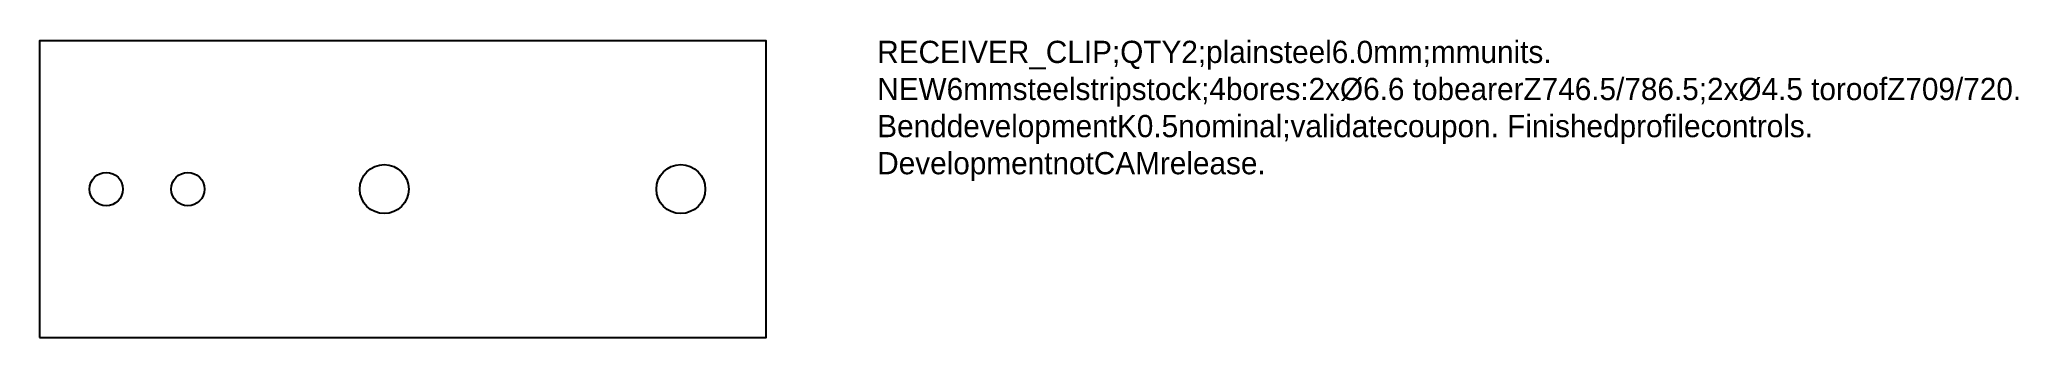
# Model space of a CAD drawing. Header units: millimetres. Extents: x 0 to 267, y 0 to 40.
import ezdxf

# ---------------------------------------------------------------- set-up
doc = ezdxf.new("R2010")
doc.units = ezdxf.units.MM
for name, color, linetype in [('CUT_HOLES', 7, 'Continuous'), ('CUT_OUTER', 7, 'Continuous'), ('SHOP_NOTES', 7, 'Continuous')]:
    doc.layers.add(name, color=color, linetype=linetype)

msp = doc.modelspace()

# ---------------------------------------------------------------- linework, layer by layer
at = {"layer": 'CUT_HOLES'}
for centre, radius in [((9, 20), 2.25), ((20, 20), 2.25), ((46.5, 20), 3.3), ((86.5, 20), 3.3)]:
    msp.add_circle(centre, radius, dxfattribs=at)
at = {"layer": 'CUT_OUTER'}
msp.add_lwpolyline([(0, 0), (98, 0), (98, 40), (0, 40)], close=True, dxfattribs=at)

# ---------------------------------------------------------------- texts
at = {"layer": 'SHOP_NOTES', "insert": (113, 40), "char_height": 3, "width": 160, "attachment_point": 1}
msp.add_mtext('RECEIVER_CLIP;QTY2;plainsteel6.0mm;mmunits. NEW6mmsteelstripstock;4bores:2xØ6.6 tobearerZ746.5/786.5;2xØ4.5 toroofZ709/720. BenddevelopmentK0.5nominal;validatecoupon. Finishedprofilecontrols. DevelopmentnotCAMrelease.', dxfattribs=at)

doc.saveas('drawing.dxf')
